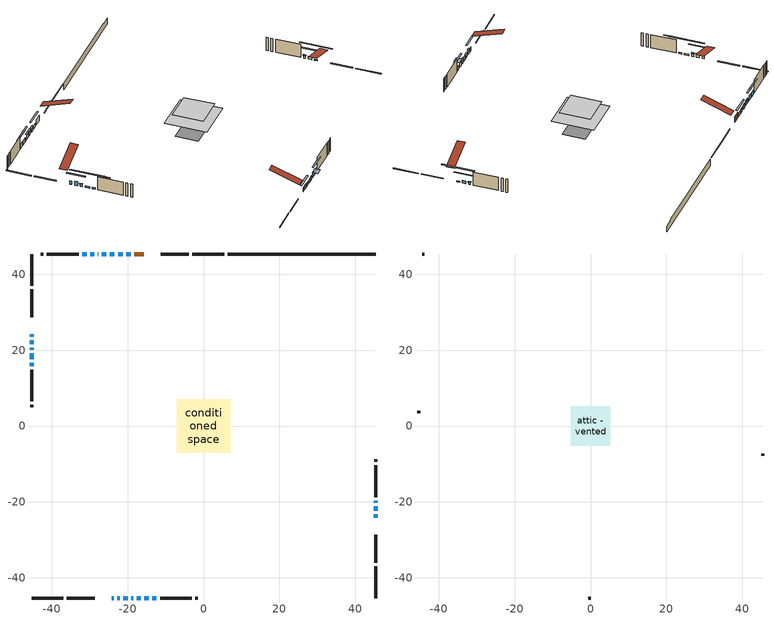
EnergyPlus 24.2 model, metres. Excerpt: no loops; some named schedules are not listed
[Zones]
conditioned space
 floor outside (Floor1 construction): -1.66,-1.66 -1.66,1.66 1.66,1.66 1.66,-1.66 z0.55
 floor adiabatic (AdiabaticFloorConstruction): -7.02,-7.02 -7.02,7.02 7.02,7.02 7.02,-7.02 z2.99
 floor foundation (Slab1 construction): -5.97,-3.78 -5.97,3.78 5.97,3.78 5.97,-3.78 z-1.81
 wall outside (RimJoist1 construction): 5.41,45.35 -3.01,45.35 / -45.35,-45.35 -36.93,-45.35 / -45.35,45.35 -45.35,36.93 / 45.35,-45.35 45.35,-36.93 z0.55:0.85
 wall outside (RimJoist2 construction): -3.94,45.35 -11.25,45.35 / -36.01,-45.35 -28.69,-45.35 / -45.35,36.01 -45.35,28.69 / 45.35,-36.01 45.35,-28.69 z0.55:0.85
 wall outside (AdiabaticWallConstruction 1): -15.75,45.35 -18.29,45.35 z0.55:2.58
 wall outside (AdiabaticWallConstruction): -45.35,24.19 -45.35,23.49 / -19.22,45.35 -20.42,45.35 / -21.34,45.35 -22.54,45.35 / -27.71,45.35 -27.85,45.35 z0.55:1.77; -24.19,-45.35 -23.63,-45.35 / -22.7,-45.35 -22.14,-45.35 / -45.35,22.56 -45.35,21.6 / -15.56,-45.35 -14.44,-45.35 / -13.51,-45.35 -12.39,-45.35 z0.55:2.02; -23.47,45.35 -24.69,45.35 z0.55:2; -25.62,45.35 -26.79,45.35 z0.55:2.2; -21.22,-45.35 -20,-45.35 z0.55:1.54; -19.07,-45.35 -18.48,-45.35 / -45.35,20.67 -45.35,20.08 z0.55:1.44; -17.55,-45.35 -16.49,-45.35 z0.55:1.69; 45.35,-24.19 45.35,-23.3 z0.55:0.98; -45.35,19.16 -45.35,17.63 / -45.35,16.71 -45.35,15.79 z0.55:1.06; 45.35,-22.37 45.35,-21.15 z0.55:1.57; 45.35,-20.22 45.35,-19.66 z0.55:1.41; -28.77,45.35 -29.89,45.35 / -30.82,45.35 -32.02,45.35 z0.55:2.25
 wall outside (Wall1 construction): -32.94,45.35 -41.27,45.35 / -11.47,-45.35 -3.14,-45.35 / -45.35,14.86 -45.35,6.53 / 45.35,-18.74 45.35,-10.41 z0.55:5.43
 wall outside (Wall2 construction): -42.2,45.35 -42.85,45.35 / -2.21,-45.35 -1.56,-45.35 / -45.35,5.6 -45.35,4.95 / 45.35,-9.48 45.35,-8.83 z0.55:5.43
 wall foundation (FoundationWall1 construction): 6.34,45.35,-1.81 6.34,45.35,0.55 41.45,45.35,0.55 41.45,45.35,0.13 45.35,45.35,0.13 45.35,45.35,-1.81
 window (WindowConstruction 17): -45.35,24.19 -45.35,23.49 z0.55:1.77
 window (WindowConstruction 6): -24.19,-45.35 -23.63,-45.35 z0.55:2.02
 window (WindowConstruction 7): -22.7,-45.35 -22.15,-45.35 z0.55:2.02
 window (WindowConstruction 8): -45.35,22.56 -45.35,21.6 z0.55:2.02
 window (WindowConstruction 9): -19.22,45.35 -20.42,45.35 z0.55:1.77
 window (WindowConstruction 10): -21.35,45.35 -22.54,45.35 z0.55:1.77
 window (WindowConstruction 11): -23.47,45.35 -24.69,45.35 z0.55:2
 window (WindowConstruction 12): -25.62,45.35 -26.79,45.35 z0.55:2.2
 window (WindowConstruction 18): -27.71,45.35 -27.85,45.35 z0.55:1.77
 window (WindowConstruction 13): -21.22,-45.35 -20,-45.35 z0.55:1.54
 window (WindowConstruction 14): -19.07,-45.35 -18.48,-45.35 z0.55:1.44
 window (WindowConstruction 15): -17.55,-45.35 -16.49,-45.35 z0.55:1.69
 window (WindowConstruction 16): -45.35,20.67 -45.35,20.09 z0.55:1.44
 window (WindowConstruction 19): 45.35,-24.19 45.35,-23.3 z0.55:0.98
 window (WindowConstruction 20): -45.35,19.16 -45.35,17.63 z0.55:1.06
 window (WindowConstruction 21): -45.35,16.7 -45.35,15.79 z0.55:1.06
 window (WindowConstruction): 45.35,-22.37 45.35,-21.15 z0.55:1.56
 window (WindowConstruction 1): 45.35,-20.22 45.35,-19.66 z0.55:1.41
 window (WindowConstruction 2): -28.78,45.35 -29.89,45.35 z0.55:2.25
 window (WindowConstruction 3): -30.82,45.35 -32.01,45.35 z0.55:2.25
 window (WindowConstruction 4): -15.56,-45.35 -14.44,-45.35 z0.55:2.02
 window (WindowConstruction 5): -13.51,-45.35 -12.39,-45.35 z0.55:2.02
 door (Door): -15.75,45.35 -18.29,45.35 z0.55:2.58
 ceiling adiabatic (AdiabaticFloorConstruction): 7.02,-7.02 7.02,7.02 -7.02,7.02 -7.02,-7.02 z2.99
attic - vented
 floor to conditioned space (Floor2 construction Reversed): -5.15,-5.15 -5.15,5.15 5.15,5.15 5.15,-5.15 z5.43
 wall outside (Wall4 construction): -43.78,45.35 -44.42,45.35 / -0.63,-45.35 0.01,-45.35 / -45.35,4.03 -45.35,3.38 / 45.35,-7.9 45.35,-7.26 z0.55:5.43
 roof outside (Roof1 construction): -14.82,45.35,5.43 -14.82,35.32,8.77 -12.18,35.32,8.77 -12.18,45.35,5.43; -25.12,-45.35,5.43 -25.12,-35.32,8.77 -27.76,-35.32,8.77 -27.76,-45.35,5.43; -45.35,25.12,5.43 -35.32,25.12,8.77 -35.32,27.76,8.77 -45.35,27.76,5.43; 45.35,-25.12,5.43 35.32,-25.12,8.77 35.32,-27.76,8.77 45.35,-27.76,5.43
shading: -20.99,-45.35 -26.83,-45.35 -26.83,-45.76 -20.99,-45.76 z4.66; -21.94,-45.35 -22.9,-45.35 -22.9,-45.76 -21.94,-45.76 z2.22; -45.35,18.96 -45.35,25.2 -45.76,25.2 -45.76,18.96 z4.66; -23.06,45.35 -16.58,45.35 -16.58,45.76 -23.06,45.76 z4.41; -22.74,45.35 -21.14,45.35 -21.14,45.76 -22.74,45.76 z1.97; -24.89,45.35 -23.27,45.35 -23.27,45.76 -24.89,45.76 z2.2; -26.99,45.35 -25.42,45.35 -25.42,45.76 -26.99,45.76 z2.4; -19.8,-45.35 -21.42,-45.35 -21.42,-45.76 -19.8,-45.76 z1.74; -18.28,-45.35 -19.27,-45.35 -19.27,-45.76 -18.28,-45.76 z1.64; -16.29,-45.35 -17.75,-45.35 -17.75,-45.76 -16.29,-45.76 z1.89; -45.35,19.89 -45.35,20.87 -45.76,20.87 -45.76,19.89 z1.64; 45.35,-18.22 45.35,-29.27 45.76,-29.27 45.76,-18.22 z6.06; -45.35,12.55 -45.35,24.24 -45.76,24.24 -45.76,12.55 z6.14; -45.35,10.71 -45.35,21.79 -45.76,21.79 -45.76,10.71 z6.14; 45.35,-18.51 45.35,-25.01 45.76,-25.01 45.76,-18.51 z4.2; 45.35,-19.46 45.35,-20.42 45.76,-20.42 45.76,-19.46 z1.61; -32.53,45.35 -26.14,45.35 -26.14,45.76 -32.53,45.76 z4.89; -34.65,45.35 -28.18,45.35 -28.18,45.76 -34.65,45.76 z4.89; -13.83,-45.35 -16.17,-45.35 -16.17,-47.18 -13.83,-47.18 z2.63; -9.75,-45.35 -16.15,-45.35 -16.15,-45.76 -9.75,-45.76 z4.66
[Building]
Building 1: Terrain=Suburbs
[Site:Location]
Edmonton Intl AP_AB: Latitude {deg}=53.31; Longitude {deg}=-113.58; Time Zone {hr}=-7; Elevation {m}=723; Keep Site Location Information=Yes
[Site:GroundTemperature:Shallow]
-1.56185, -3.61833, -3.78302, -2.80711, 1.11059, 5.01004, 8.39065, 10.5322, 10.7141, 8.97234, 5.67794, 1.89811
[Site:WaterMainsTemperature]
Calculation Method=Schedule; Temperature Schedule=mains temperature schedule
[Material] Roughness=Rough; Thermal Absorptance=0.9
Name | Thickness {m} | Conductivity {W/m-K} | Density {kg/m3} | Specific Heat {J/kg-K} | Solar Absorptance | Visible Absorptance
asphalt or fiberglass shingles | 0.00635 | 0.162714 | 1121.4 | 1465.45 | 0.4 | 0.4
ceiling loosefill ins | 0.338667 | 0.0480833 | 16.02 | 1046.75 | 0.7 | 0.7
ceiling stud and cavity | 0.1397 | 0.178687 | 65.682 | 1177.47 | 0.7 | 0.7
concrete 4.0 in. | 0.1016 | 1.803125 | 2242.8 | 837.4 | 0.7 | 0.7
concrete 8.0 in. | 0.2032 | 1.803125 | 2242.8 | 837.4 | 0.7 | 0.7
door material | 0.04445 | 0.053851 | 512.64 | 1214.23 | 0.7 | 0.7
exterior vertical ins | 0.0301356 | 0.029427 | 32.04 | 1214.23 | 0.7 | 0.7
floor covering | 0.0127 | 0.0433444 | 54.468 | 1339.84 | 0.6 | 0.6
floor rigid ins; rim joist rigid ins; wall rigid ins | 0.051816 | 0.029427 | 32.04 | 1214.23 | 0.7 | 0.7
floor rigid ins 1; wall rigid ins 1 | 0.512978 | 0.029427 | 32.04 | 1214.23 | 0.7 | 0.7
floor stud and cavity | 0.1397 | 0.102477 | 92.3553 | 1139.71 | 0.7 | 0.7
floor stud and cavity 1 | 0.1397 | 1.75129 | 37.0049 | 1207.88 | 0.7 | 0.7
furniture material conditioned space 1 | 0.1524 | 0.115458 | 640.8 | 1214.23 | 0.6 | 0.6
gypsum board | 0.0127 | 0.160291 | 801 | 837.4 | 0.6 | 0.6
gypsum board 1 | 0.0127 | 0.160291 | 801 | 837.4 | 0.7 | 0.7
osb sheathing 0.5 in. | 0.0127 | 0.115458 | 512.64 | 1214.23 | 0.7 | 0.7
osb sheathing 0.75 in. | 0.01905 | 0.115458 | 512.64 | 1214.23 | 0.7 | 0.7
osb sheathing 2.0 in. | 0.0508 | 0.115458 | 512.64 | 1214.23 | 0.7 | 0.7
rim joist stud and cavity | 0.0508 | 0.0413573 | 125.044 | 1163.47 | 0.6 | 0.6
rim joist stud and cavity 1 | 0.0508 | 0.0296634 | 125.044 | 1163.47 | 0.6 | 0.6
wall stud and cavity | 0.1397 | 0.217369 | 139.0536 | 1170.24 | 0.7 | 0.7
wall stud and cavity 1 | 0.1397 | 0.521992 | 139.0536 | 1170.24 | 0.7 | 0.7
wall stud and cavity 2 | 0.0889 | 6.1454 | 50.32683 | 1063.81 | 0.6 | 0.6
wall stud and cavity 3 | 0.0889 | 0.380278 | 52.3479 | 1209.89 | 0.7 | 0.7
wall stud and cavity 4 | 0.0889 | 0.391764 | 83.0341 | 1211.67 | 0.7 | 0.7
wood siding | 0.0254 | 0.102417 | 544.68 | 1172.36 | 0.4 | 0.4
wood siding 1 | 0.00254 | 0.102417 | 544.68 | 1172.36 | 0.4 | 0.4
wood siding 2; wood siding 3; wood siding 4 | 0.0254 | 0.102417 | 544.68 | 1172.36 | 0.7 | 0.7
[WindowMaterial:SimpleGlazingSystem]
Name | U-Factor {W/m2-K} | Solar Heat Gain Coefficient
WindowMaterial | 2.94518 | 0.59
WindowMaterial 1 | 3.00537 | 0.49
WindowMaterial 10 | 1.99809 | 0.45
WindowMaterial 11 | 2.946882 | 0.58
WindowMaterial 12 | 3.000823 | 0.5
WindowMaterial 13 | 2.05714 | 0.43
WindowMaterial 14 | 3.2711 | 0.53
WindowMaterial 15 | 3.259172 | 0.39
WindowMaterial 16 | 3.0559 | 0.41
WindowMaterial 17 | 3.02297 | 0.49
WindowMaterial 18 | 3.04681 | 0.44
WindowMaterial 2 | 2.163318 | 0.41
WindowMaterial 3 | 1.99127 | 0.45
WindowMaterial 4 | 2.01739 | 0.44
WindowMaterial 5 | 2.99117 | 0.53
WindowMaterial 6 | 2.17524 | 0.41
WindowMaterial 7 | 3.00991 | 0.5
WindowMaterial 8 | 2.93609 | 0.6
WindowMaterial 9 | 2.15026 | 0.42
[Construction]
AdiabaticFloorConstruction: floor stud and cavity 1, floor rigid ins 1, osb sheathing 0.75 in., floor covering
AdiabaticWallConstruction: wood siding 3, wall rigid ins 1, wall stud and cavity 3, gypsum board
AdiabaticWallConstruction 1: wood siding 4, wall rigid ins 1, wall stud and cavity 3, gypsum board
Door: door material
Floor1 construction: floor stud and cavity, floor rigid ins, osb sheathing 0.75 in., floor covering
Floor2 construction Reversed: gypsum board, ceiling stud and cavity, ceiling loosefill ins
FoundationWall1 construction: concrete 8.0 in., gypsum board 1
furniture construction conditioned space 1: furniture material conditioned space 1
PartitionWallConstruction: gypsum board, wall stud and cavity 4, gypsum board
RimJoist1 construction: wood siding 2, rim joist rigid ins, osb sheathing 2.0 in., rim joist stud and cavity
RimJoist2 construction: wood siding 2, osb sheathing 2.0 in., rim joist stud and cavity 1
Roof1 construction: asphalt or fiberglass shingles
Slab1 construction: concrete 4.0 in.
Wall1 construction: wood siding, wall rigid ins, osb sheathing 0.5 in., wall stud and cavity, gypsum board
Wall2 construction: wood siding, wall rigid ins, osb sheathing 0.5 in., wall stud and cavity 1, gypsum board
Wall4 construction: wood siding 1, wall stud and cavity 2
WindowConstruction: WindowMaterial
WindowConstruction 1: WindowMaterial 1
WindowConstruction 10; WindowConstruction 9: WindowMaterial 8
WindowConstruction 11: WindowMaterial 9
WindowConstruction 12: WindowMaterial 10
WindowConstruction 13: WindowMaterial 11
WindowConstruction 14; WindowConstruction 16: WindowMaterial 12
WindowConstruction 15: WindowMaterial 13
WindowConstruction 17: WindowMaterial 14
WindowConstruction 18: WindowMaterial 15
WindowConstruction 19: WindowMaterial 16
WindowConstruction 2: WindowMaterial 2
WindowConstruction 20: WindowMaterial 17
WindowConstruction 21: WindowMaterial 18
WindowConstruction 3: WindowMaterial 3
WindowConstruction 4: WindowMaterial 4
WindowConstruction 5: WindowMaterial 5
WindowConstruction 6; WindowConstruction 7: WindowMaterial 6
WindowConstruction 8: WindowMaterial 7
[Zone] Multiplier=1; Part of Total Floor Area=Yes
Name | Volume {m3}
attic - vented | 57.5266
conditioned space | 739.5
[Space]
Name | Zone | Volume {m3}
attic - vented 1 | attic - vented | 57.5266
conditioned space 1 | conditioned space | 739.5
[ZoneInfiltration:EffectiveLeakageArea]
infil attic - vented 1: Zone or Space=attic - vented 1; Schedule=Always On Discrete; Effective Air Leakage Area {cm2}=3687.3; Stack Coefficient=0.000571578; Wind Coefficient=1.61532e-05
[ZoneMixing]
whole house fan mix: Zone or Space=attic - vented; Schedule=Always On Continuous; Design Flow Rate Calculation Method=Flow/Zone; Design Flow Rate {m3/s}=0; Source Zone or Space=conditioned space
[SurfaceProperty:ExposedFoundationPerimeter]
Slab1: Exposed Perimeter Calculation Method=TotalExposedPerimeter; Total Exposed Perimeter {m}=39.014
[InternalMass] Zone or ZoneList=conditioned space; Space or SpaceList=conditioned space 1
Name | Construction | Surface Area {m2}
furniture mass conditioned space 1 | furniture construction conditioned space 1 | 119.428
partition wall mass | PartitionWallConstruction | 298.57
[Lights]
interior lighting: Zone or ZoneList or Space or SpaceList=conditioned space 1; Schedule=interior lighting schedule; Design Level Calculation Method=LightingLevel; Lighting Level {W}=343.2; Return Air Fraction=0; Fraction Radiant=0.6; Fraction Visible=0.2; Fraction Replaceable=1
[People]
occupants: Zone or ZoneList or Space or SpaceList=conditioned space 1; Number of People Schedule=occupants schedule; Number of People Calculation Method=People; Number of People=3; Fraction Radiant=0.314171; Sensible Heat Fraction=0.56303; Activity Level Schedule=occupants activity schedule; Carbon Dioxide Generation Rate {m3/s-W}=0; Enable ASHRAE 55 Comfort Warnings=No; Mean Radiant Temperature Calculation Type=EnclosureAveraged
[ElectricEquipment] Zone or ZoneList or Space or SpaceList=conditioned space 1; Design Level Calculation Method=EquipmentLevel
Name | Schedule | Design Level {W} | Fraction Latent | Fraction Radiant | Fraction Lost
clothes dryer | clothes dryer schedule | 140.772 | 0.015 | 0.081 | 0.85
clothes washer | clothes washer schedule | 32.1985 | 0.03 | 0.162 | 0.7
cooking range | cooking range schedule | 215.147 | 0.08 | 0.432 | 0.2
dishwasher | dishwasher schedule | 66.8632 | 0.3 | 0.18 | 0.4
fridge | fridge schedule | 72.9452 | 0 | 0.6 | 0
mech vent bath fan 0 | mech vent bath fan 0 schedule | 50.2 | 0 | 0 | 1
mech vent bath fan 1 | mech vent bath fan 1 schedule | 50.2 | 0 | 0 | 1
mech vent house fan | mech vent house fan schedule | 0 | 0 | 0 | 1
mech vent house fan cfis | mech vent house fan cfis schedule | 0 | 0 | 0 | 0
mech vent range fan 0 | mech vent range fan 0 schedule | 57 | 0 | 0 | 1
misc plug loads | misc plug loads schedule | 494.7 | 0.045 | 0.513 | 0.1
whole house fan | Always On Discrete | 0 | 0 | 0 | 1
[OtherEquipment] Zone or ZoneList or Space or SpaceList=conditioned space 1; Design Level Calculation Method=EquipmentLevel
Name | Fuel Type | Schedule | Design Level {W} | Fraction Latent | Fraction Radiant | Fraction Lost
clothes dryer 1 | Electricity | clothes dryer schedule | 0 | 0.015 | 0.081 | 0.85
cooking range 1 | Electricity | cooking range schedule | 0 | 0.08 | 0.432 | 0.2
general water use latent | None | general water use schedule | 62.594 | 1 | 0 | 0
general water use sensible | None | general water use schedule | -61.6891 | 0 | 0.6 | 0
mech vent house fan latent load | None | Always On Discrete | 0 | 1 | 0 | 0
mech vent house fan sensible load | None | Always On Discrete | 0 | 0 | 0 | 0
water heater energy adjustment1 | NaturalGas | Always On Discrete | 0.01 | 0 | 0 | 1
[ZoneInfiltration:DesignFlowRate] Zone or ZoneList or Space or SpaceList=conditioned space 1; Schedule=Always On Discrete; Design Flow Rate Calculation Method=Flow/Zone; Design Flow Rate {m3/s}=0
infil flow; natural vent flow; whole house fan flow
[Foundation:Kiva]
Foundation Kiva 1: Initial Indoor Air Temperature {C}=18; Wall Height Above Grade {m}=0.550012; Wall Depth Below Slab {m}=0.2032; Custom Block Material Name 1=exterior vertical ins; Custom Block Depth 1 {m}=2.36001; Custom Block X Position 1 {m}=0.2159; Custom Block Z Position 1 {m}=0
[Foundation:Kiva:Settings]
Soil Conductivity {W/m-K}=0.849921; Soil Density {kg/m3}=1842.3; Soil Specific Heat {J/kg-K}=418.7; Ground Solar Absorptivity=0.9; Ground Thermal Absorptivity=0.9; Ground Surface Roughness {m}=0.03; Far-Field Width {m}=40; Deep-Ground Boundary Condition=ZeroFlux; Deep-Ground Depth {m}=40; Minimum Cell Dimension {m}=0.2; Maximum Cell Growth Coefficient=3; Simulation Timestep=Timestep
[Exterior:Lights]
exterior lighting: Schedule=exterior lighting schedule; Design Level {W}=75.6
[Schedule:Constant]
Name | Hourly Value
Always On Continuous; mech vent house fan schedule; mech vent house fan cfis schedule; Always On Discrete | 1
occupants activity schedule | 117.228
fridge schedule | 0
[Schedule:Week:Daily]
interior lighting schedule Week Rule - Jan1-Jan27: interior lighting schedule day, interior lighting schedule day, interior lighting schedule day, interior lighting schedule day, interior lighting schedule day, interior lighting schedule day, interior lighting schedule day, interior lighting schedule default day, interior lighting schedule default day, interior lighting schedule default day, interior lighting schedule default day, interior lighting schedule default day
interior lighting schedule Week Rule - Jan28-Feb3: interior lighting schedule day, interior lighting schedule day, interior lighting schedule day, interior lighting schedule day, interior lighting schedule day 1, interior lighting schedule day 1, interior lighting schedule day 1, interior lighting schedule default day, interior lighting schedule default day, interior lighting schedule default day, interior lighting schedule default day, interior lighting schedule default day
interior lighting schedule Week Rule - Feb4-Feb24: interior lighting schedule day 1, interior lighting schedule day 1, interior lighting schedule day 1, interior lighting schedule day 1, interior lighting schedule day 1, interior lighting schedule day 1, interior lighting schedule day 1, interior lighting schedule default day, interior lighting schedule default day, interior lighting schedule default day, interior lighting schedule default day, interior lighting schedule default day
interior lighting schedule Week Rule - Feb25-Mar3: interior lighting schedule day 1, interior lighting schedule day 1, interior lighting schedule day 1, interior lighting schedule day 1, interior lighting schedule day 2, interior lighting schedule day 2, interior lighting schedule day 2, interior lighting schedule default day, interior lighting schedule default day, interior lighting schedule default day, interior lighting schedule default day, interior lighting schedule default day
interior lighting schedule Week Rule - Mar4-Mar31: interior lighting schedule day 2, interior lighting schedule day 2, interior lighting schedule day 2, interior lighting schedule day 2, interior lighting schedule day 2, interior lighting schedule day 2, interior lighting schedule day 2, interior lighting schedule default day, interior lighting schedule default day, interior lighting schedule default day, interior lighting schedule default day, interior lighting schedule default day
interior lighting schedule Week Rule - Apr1-Apr28: interior lighting schedule day 3, interior lighting schedule day 3, interior lighting schedule day 3, interior lighting schedule day 3, interior lighting schedule day 3, interior lighting schedule day 3, interior lighting schedule day 3, interior lighting schedule default day, interior lighting schedule default day, interior lighting schedule default day, interior lighting schedule default day, interior lighting schedule default day
interior lighting schedule Week Rule - Apr29-May5: interior lighting schedule day 3, interior lighting schedule day 3, interior lighting schedule day 4, interior lighting schedule day 4, interior lighting schedule day 4, interior lighting schedule day 4, interior lighting schedule day 4, interior lighting schedule default day, interior lighting schedule default day, interior lighting schedule default day, interior lighting schedule default day, interior lighting schedule default day
interior lighting schedule Week Rule - May6-May26: interior lighting schedule day 4, interior lighting schedule day 4, interior lighting schedule day 4, interior lighting schedule day 4, interior lighting schedule day 4, interior lighting schedule day 4, interior lighting schedule day 4, interior lighting schedule default day, interior lighting schedule default day, interior lighting schedule default day, interior lighting schedule default day, interior lighting schedule default day
interior lighting schedule Week Rule - May27-Jun2: interior lighting schedule day 4, interior lighting schedule day 4, interior lighting schedule day 4, interior lighting schedule day 4, interior lighting schedule day 4, interior lighting schedule day 5, interior lighting schedule day 5, interior lighting schedule default day, interior lighting schedule default day, interior lighting schedule default day, interior lighting schedule default day, interior lighting schedule default day
interior lighting schedule Week Rule - Jun3-Jun30: interior lighting schedule day 5, interior lighting schedule day 5, interior lighting schedule day 5, interior lighting schedule day 5, interior lighting schedule day 5, interior lighting schedule day 5, interior lighting schedule day 5, interior lighting schedule default day, interior lighting schedule default day, interior lighting schedule default day, interior lighting schedule default day, interior lighting schedule default day
interior lighting schedule Week Rule - Jul1-Jul28: interior lighting schedule day 6, interior lighting schedule day 6, interior lighting schedule day 6, interior lighting schedule day 6, interior lighting schedule day 6, interior lighting schedule day 6, interior lighting schedule day 6, interior lighting schedule default day, interior lighting schedule default day, interior lighting schedule default day, interior lighting schedule default day, interior lighting schedule default day
interior lighting schedule Week Rule - Jul29-Aug4: interior lighting schedule day 6, interior lighting schedule day 6, interior lighting schedule day 6, interior lighting schedule day 7, interior lighting schedule day 7, interior lighting schedule day 7, interior lighting schedule day 7, interior lighting schedule default day, interior lighting schedule default day, interior lighting schedule default day, interior lighting schedule default day, interior lighting schedule default day
interior lighting schedule Week Rule - Aug5-Aug25: interior lighting schedule day 7, interior lighting schedule day 7, interior lighting schedule day 7, interior lighting schedule day 7, interior lighting schedule day 7, interior lighting schedule day 7, interior lighting schedule day 7, interior lighting schedule default day, interior lighting schedule default day, interior lighting schedule default day, interior lighting schedule default day, interior lighting schedule default day
interior lighting schedule Week Rule - Aug26-Sep1: interior lighting schedule day 7, interior lighting schedule day 7, interior lighting schedule day 7, interior lighting schedule day 7, interior lighting schedule day 7, interior lighting schedule day 7, interior lighting schedule day 8, interior lighting schedule default day, interior lighting schedule default day, interior lighting schedule default day, interior lighting schedule default day, interior lighting schedule default day
interior lighting schedule Week Rule - Sep2-Sep29: interior lighting schedule day 8, interior lighting schedule day 8, interior lighting schedule day 8, interior lighting schedule day 8, interior lighting schedule day 8, interior lighting schedule day 8, interior lighting schedule day 8, interior lighting schedule default day, interior lighting schedule default day, interior lighting schedule default day, interior lighting schedule default day, interior lighting schedule default day
interior lighting schedule Week Rule - Sep30-Oct6: interior lighting schedule day 8, interior lighting schedule day 9, interior lighting schedule day 9, interior lighting schedule day 9, interior lighting schedule day 9, interior lighting schedule day 9, interior lighting schedule day 9, interior lighting schedule default day, interior lighting schedule default day, interior lighting schedule default day, interior lighting schedule default day, interior lighting schedule default day
interior lighting schedule Week Rule - Oct7-Oct27: interior lighting schedule day 9, interior lighting schedule day 9, interior lighting schedule day 9, interior lighting schedule day 9, interior lighting schedule day 9, interior lighting schedule day 9, interior lighting schedule day 9, interior lighting schedule default day, interior lighting schedule default day, interior lighting schedule default day, interior lighting schedule default day, interior lighting schedule default day
interior lighting schedule Week Rule - Oct28-Nov3: interior lighting schedule day 9, interior lighting schedule day 9, interior lighting schedule day 9, interior lighting schedule day 9, interior lighting schedule day 10, interior lighting schedule day 10, interior lighting schedule day 10, interior lighting schedule default day, interior lighting schedule default day, interior lighting schedule default day, interior lighting schedule default day, interior lighting schedule default day
interior lighting schedule Week Rule - Nov4-Nov24: interior lighting schedule day 10, interior lighting schedule day 10, interior lighting schedule day 10, interior lighting schedule day 10, interior lighting schedule day 10, interior lighting schedule day 10, interior lighting schedule day 10, interior lighting schedule default day, interior lighting schedule default day, interior lighting schedule default day, interior lighting schedule default day, interior lighting schedule default day
interior lighting schedule Week Rule - Nov25-Dec1: interior lighting schedule day 10, interior lighting schedule day 10, interior lighting schedule day 10, interior lighting schedule day 10, interior lighting schedule day 10, interior lighting schedule day 10, interior lighting schedule day 11, interior lighting schedule default day, interior lighting schedule default day, interior lighting schedule default day, interior lighting schedule default day, interior lighting schedule default day
interior lighting schedule Week Rule - Dec2-Dec31: interior lighting schedule day 11, interior lighting schedule day 11, interior lighting schedule day 11, interior lighting schedule day 11, interior lighting schedule day 11, interior lighting schedule day 11, interior lighting schedule day 11, interior lighting schedule default day, interior lighting schedule default day, interior lighting schedule default day, interior lighting schedule default day, interior lighting schedule default day
occupants schedule Week Rule - Jan1-Dec31: occupants schedule day, occupants schedule day, occupants schedule day, occupants schedule day, occupants schedule day, occupants schedule day, occupants schedule day, occupants schedule default day, occupants schedule default day, occupants schedule default day, occupants schedule default day, occupants schedule default day
clothes dryer schedule Week Rule - Jan1-Dec31: clothes dryer schedule day, clothes dryer schedule day, clothes dryer schedule day, clothes dryer schedule day, clothes dryer schedule day, clothes dryer schedule day, clothes dryer schedule day, clothes dryer schedule default day, clothes dryer schedule default day, clothes dryer schedule default day, clothes dryer schedule default day, clothes dryer schedule default day
clothes washer schedule Week Rule - Jan1-Dec31: clothes washer schedule day, clothes washer schedule day, clothes washer schedule day, clothes washer schedule day, clothes washer schedule day, clothes washer schedule day, clothes washer schedule day, clothes washer schedule default day, clothes washer schedule default day, clothes washer schedule default day, clothes washer schedule default day, clothes washer schedule default day
cooking range schedule Week Rule - Jan1-Dec31: cooking range schedule day, cooking range schedule day, cooking range schedule day, cooking range schedule day, cooking range schedule day, cooking range schedule day, cooking range schedule day, cooking range schedule default day, cooking range schedule default day, cooking range schedule default day, cooking range schedule default day, cooking range schedule default day
dishwasher schedule Week Rule - Jan1-Dec31: dishwasher schedule day, dishwasher schedule day, dishwasher schedule day, dishwasher schedule day, dishwasher schedule day, dishwasher schedule day, dishwasher schedule day, dishwasher schedule default day, dishwasher schedule default day, dishwasher schedule default day, dishwasher schedule default day, dishwasher schedule default day
mech vent bath fan 0 schedule Week Rule - Jan1-Dec31: mech vent bath fan 0 schedule day, mech vent bath fan 0 schedule day, mech vent bath fan 0 schedule day, mech vent bath fan 0 schedule day, mech vent bath fan 0 schedule day, mech vent bath fan 0 schedule day, mech vent bath fan 0 schedule day, mech vent bath fan 0 schedule default day, mech vent bath fan 0 schedule default day, mech vent bath fan 0 schedule default day, mech vent bath fan 0 schedule default day, mech vent bath fan 0 schedule default day
mech vent bath fan 1 schedule Week Rule - Jan1-Dec31: mech vent bath fan 1 schedule day, mech vent bath fan 1 schedule day, mech vent bath fan 1 schedule day, mech vent bath fan 1 schedule day, mech vent bath fan 1 schedule day, mech vent bath fan 1 schedule day, mech vent bath fan 1 schedule day, mech vent bath fan 1 schedule default day, mech vent bath fan 1 schedule default day, mech vent bath fan 1 schedule default day, mech vent bath fan 1 schedule default day, mech vent bath fan 1 schedule default day
mech vent range fan 0 schedule Week Rule - Jan1-Dec31: mech vent range fan 0 schedule day, mech vent range fan 0 schedule day, mech vent range fan 0 schedule day, mech vent range fan 0 schedule day, mech vent range fan 0 schedule day, mech vent range fan 0 schedule day, mech vent range fan 0 schedule day, mech vent range fan 0 schedule default day, mech vent range fan 0 schedule default day, mech vent range fan 0 schedule default day, mech vent range fan 0 schedule default day, mech vent range fan 0 schedule default day
misc plug loads schedule Week Rule - Jan1-Dec31: misc plug loads schedule day, misc plug loads schedule day, misc plug loads schedule day, misc plug loads schedule day, misc plug loads schedule day, misc plug loads schedule day, misc plug loads schedule day, misc plug loads schedule default day, misc plug loads schedule default day, misc plug loads schedule default day, misc plug loads schedule default day, misc plug loads schedule default day
general water use schedule Week Rule - Jan1-Dec31: general water use schedule day, general water use schedule day, general water use schedule day, general water use schedule day, general water use schedule day, general water use schedule day, general water use schedule day, general water use schedule default day, general water use schedule default day, general water use schedule default day, general water use schedule default day, general water use schedule default day
exterior lighting schedule Week Rule - Jan1-Jan27: exterior lighting schedule day, exterior lighting schedule day, exterior lighting schedule day, exterior lighting schedule day, exterior lighting schedule day, exterior lighting schedule day, exterior lighting schedule day, exterior lighting schedule default day, exterior lighting schedule default day, exterior lighting schedule default day, exterior lighting schedule default day, exterior lighting schedule default day
exterior lighting schedule Week Rule - Jan28-Feb3: exterior lighting schedule day, exterior lighting schedule day, exterior lighting schedule day, exterior lighting schedule day, exterior lighting schedule day 1, exterior lighting schedule day 1, exterior lighting schedule day 1, exterior lighting schedule default day, exterior lighting schedule default day, exterior lighting schedule default day, exterior lighting schedule default day, exterior lighting schedule default day
exterior lighting schedule Week Rule - Feb4-Feb24: exterior lighting schedule day 1, exterior lighting schedule day 1, exterior lighting schedule day 1, exterior lighting schedule day 1, exterior lighting schedule day 1, exterior lighting schedule day 1, exterior lighting schedule day 1, exterior lighting schedule default day, exterior lighting schedule default day, exterior lighting schedule default day, exterior lighting schedule default day, exterior lighting schedule default day
exterior lighting schedule Week Rule - Feb25-Mar3: exterior lighting schedule day 1, exterior lighting schedule day 1, exterior lighting schedule day 1, exterior lighting schedule day 1, exterior lighting schedule day 2, exterior lighting schedule day 2, exterior lighting schedule day 2, exterior lighting schedule default day, exterior lighting schedule default day, exterior lighting schedule default day, exterior lighting schedule default day, exterior lighting schedule default day
exterior lighting schedule Week Rule - Mar4-Mar31: exterior lighting schedule day 2, exterior lighting schedule day 2, exterior lighting schedule day 2, exterior lighting schedule day 2, exterior lighting schedule day 2, exterior lighting schedule day 2, exterior lighting schedule day 2, exterior lighting schedule default day, exterior lighting schedule default day, exterior lighting schedule default day, exterior lighting schedule default day, exterior lighting schedule default day
exterior lighting schedule Week Rule - Apr1-Apr28: exterior lighting schedule day 3, exterior lighting schedule day 3, exterior lighting schedule day 3, exterior lighting schedule day 3, exterior lighting schedule day 3, exterior lighting schedule day 3, exterior lighting schedule day 3, exterior lighting schedule default day, exterior lighting schedule default day, exterior lighting schedule default day, exterior lighting schedule default day, exterior lighting schedule default day
[Schedule:Year]
interior lighting schedule: interior lighting schedule Week Rule - Jan1-Jan27, 1, 1, 1, 27, interior lighting schedule Week Rule - Jan28-Feb3, 1, 28, 2, 3, interior lighting schedule Week Rule - Feb4-Feb24, 2, 4, 2, 24, interior lighting schedule Week Rule - Feb25-Mar3, 2, 25, 3, 3, interior lighting schedule Week Rule - Mar4-Mar31, 3, 4, 3, 31, interior lighting schedule Week Rule - Apr1-Apr28, 4, 1, 4, 28, interior lighting schedule Week Rule - Apr29-May5, 4, 29, 5, 5, interior lighting schedule Week Rule - May6-May26, 5, 6, 5, 26, interior lighting schedule Week Rule - May27-Jun2, 5, 27, 6, 2, interior lighting schedule Week Rule - Jun3-Jun30, 6, 3, 6, 30, interior lighting schedule Week Rule - Jul1-Jul28, 7, 1, 7, 28, interior lighting schedule Week Rule - Jul29-Aug4, 7, 29, 8, 4, interior lighting schedule Week Rule - Aug5-Aug25, 8, 5, 8, 25, interior lighting schedule Week Rule - Aug26-Sep1, 8, 26, 9, 1, interior lighting schedule Week Rule - Sep2-Sep29, 9, 2, 9, 29, interior lighting schedule Week Rule - Sep30-Oct6, 9, 30, 10, 6, interior lighting schedule Week Rule - Oct7-Oct27, 10, 7, 10, 27, interior lighting schedule Week Rule - Oct28-Nov3, 10, 28, 11, 3, interior lighting schedule Week Rule - Nov4-Nov24, 11, 4, 11, 24, interior lighting schedule Week Rule - Nov25-Dec1, 11, 25, 12, 1, interior lighting schedule Week Rule - Dec2-Dec31, 12, 2, 12, 31
occupants schedule: occupants schedule Week Rule - Jan1-Dec31, 1, 1, 12, 31
clothes dryer schedule: clothes dryer schedule Week Rule - Jan1-Dec31, 1, 1, 12, 31
clothes washer schedule: clothes washer schedule Week Rule - Jan1-Dec31, 1, 1, 12, 31
cooking range schedule: cooking range schedule Week Rule - Jan1-Dec31, 1, 1, 12, 31
dishwasher schedule: dishwasher schedule Week Rule - Jan1-Dec31, 1, 1, 12, 31
mech vent bath fan 0 schedule: mech vent bath fan 0 schedule Week Rule - Jan1-Dec31, 1, 1, 12, 31
mech vent bath fan 1 schedule: mech vent bath fan 1 schedule Week Rule - Jan1-Dec31, 1, 1, 12, 31
mech vent range fan 0 schedule: mech vent range fan 0 schedule Week Rule - Jan1-Dec31, 1, 1, 12, 31
misc plug loads schedule: misc plug loads schedule Week Rule - Jan1-Dec31, 1, 1, 12, 31
general water use schedule: general water use schedule Week Rule - Jan1-Dec31, 1, 1, 12, 31
exterior lighting schedule: exterior lighting schedule Week Rule - Jan1-Jan27, 1, 1, 1, 27, exterior lighting schedule Week Rule - Jan28-Feb3, 1, 28, 2, 3, exterior lighting schedule Week Rule - Feb4-Feb24, 2, 4, 2, 24, exterior lighting schedule Week Rule - Feb25-Mar3, 2, 25, 3, 3, exterior lighting schedule Week Rule - Mar4-Mar31, 3, 4, 3, 31, exterior lighting schedule Week Rule - Apr1-Apr28, 4, 1, 4, 28, exterior lighting schedule Week Rule - Apr29-May5, 4, 29, 5, 5, exterior lighting schedule Week Rule - May6-May26, 5, 6, 5, 26, exterior lighting schedule Week Rule - May27-Jun2, 5, 27, 6, 2, exterior lighting schedule Week Rule - Jun3-Jun30, 6, 3, 6, 30, exterior lighting schedule Week Rule - Jul1-Jul28, 7, 1, 7, 28, exterior lighting schedule Week Rule - Jul29-Aug4, 7, 29, 8, 4, exterior lighting schedule Week Rule - Aug5-Aug25, 8, 5, 8, 25, exterior lighting schedule Week Rule - Aug26-Sep1, 8, 26, 9, 1, exterior lighting schedule Week Rule - Sep2-Sep29, 9, 2, 9, 29, exterior lighting schedule Week Rule - Sep30-Oct6, 9, 30, 10, 6, exterior lighting schedule Week Rule - Oct7-Oct27, 10, 7, 10, 27, exterior lighting schedule Week Rule - Oct28-Nov3, 10, 28, 11, 3, exterior lighting schedule Week Rule - Nov4-Nov24, 11, 4, 11, 24, exterior lighting schedule Week Rule - Nov25-Dec1, 11, 25, 12, 1, exterior lighting schedule Week Rule - Dec2-Dec31, 12, 2, 12, 31
[Schedule:Compact]
mains temperature schedule: Through: 01/01, For: AllDays, Until: 24:00, 3.97167, Through: 01/02, For: AllDays, Until: 24:00, 3.90778, Through: 01/03, For: AllDays, Until: 24:00, 3.84556, Through: 01/04, For: AllDays, Until: 24:00, 3.78389, Through: 01/05, For: AllDays, Until: 24:00, 3.72278, Through: 01/06, For: AllDays, Until: 24:00, 3.66278, Through: 01/07, For: AllDays, Until: 24:00, 3.60389, Through: 01/08, For: AllDays, Until: 24:00, 3.54556, Through: 01/09, For: AllDays, Until: 24:00, 3.48833, Through: 01/10, For: AllDays, Until: 24:00, 3.43167, Through: 01/11, For: AllDays, Until: 24:00, 3.37611, Through: 01/12, For: AllDays, Until: 24:00, 3.32167, Through: 01/13, For: AllDays, Until: 24:00, 3.26833, Through: 01/14, For: AllDays, Until: 24:00, 3.21556, Through: 01/15, For: AllDays, Until: 24:00, 3.16444, Through: 01/16, For: AllDays, Until: 24:00, 3.11389, Through: 01/17, For: AllDays, Until: 24:00, 3.06444, Through: 01/18, For: AllDays, Until: 24:00, 3.01611, Through: 01/19, For: AllDays, Until: 24:00, 2.96889, Through: 01/20, For: AllDays, Until: 24:00, 2.92278, Through: 01/21, For: AllDays, Until: 24:00, 2.87722, Through: 01/22, For: AllDays, Until: 24:00, 2.83333, Through: 01/23, For: AllDays, Until: 24:00, 2.79056, Through: 01/24, For: AllDays, Until: 24:00, 2.74889, Through: 01/25, For: AllDays, Until: 24:00, 2.70833, Through: 01/26, For: AllDays, Until: 24:00, 2.66889, Through: 01/27, For: AllDays, Until: 24:00, 2.63056, Through: 01/28, For: AllDays, Until: 24:00, 2.59333, Through: 01/29, For: AllDays, Until: 24:00, 2.55778, Through: 01/30, For: AllDays, Until: 24:00, 2.52278, Through: 01/31, For: AllDays, Until: 24:00, 2.48944, Through: 02/01, For: AllDays, Until: 24:00, 2.45722, Through: 02/02, For: AllDays, Until: 24:00, 2.42611, Through: 02/03, For: AllDays, Until: 24:00, 2.39667, Through: 02/04, For: AllDays, Until: 24:00, 2.36833, Through: 02/05, For: AllDays, Until: 24:00, 2.34111, Through: 02/06, For: AllDays, Until: 24:00, 2.315, Through: 02/07, For: AllDays, Until: 24:00, 2.29056, Through: 02/08, For: AllDays, Until: 24:00, 2.26722, Through: 02/09, For: AllDays, Until: 24:00, 2.245, Through: 02/10, For: AllDays, Until: 24:00, 2.22444, Through: 02/11, For: AllDays, Until: 24:00, 2.20444, Through: 02/12, For: AllDays, Until: 24:00, 2.18667, Through: 02/13, For: AllDays, Until: 24:00, 2.17, Through: 02/14, For: AllDays, Until: 24:00, 2.15444, Through: 02/15, For: AllDays, Until: 24:00, 2.14, Through: 02/16, For: AllDays, Until: 24:00, 2.12722, Through: 02/17, For: AllDays, Until: 24:00, 2.11556, Through: 02/18, For: AllDays, Until: 24:00, 2.10556, Through: 02/19, For: AllDays, Until: 24:00, 2.09667, Through: 02/20, For: AllDays, Until: 24:00, 2.08889, Through: 02/21, For: AllDays, Until: 24:00, 2.08278, Through: 02/22, For: AllDays, Until: 24:00, 2.07833, Through: 02/23, For: AllDays, Until: 24:00, 2.07444, Through: 02/24, For: AllDays, Until: 24:00, 2.07278, Through: 02/25, For: AllDays, Until: 24:00, 2.07167, Through: 02/26, For: AllDays, Until: 24:00, 2.07222, Through: 02/27, For: AllDays, Until: 24:00, 2.07444, Through: 02/28, For: AllDays, Until: 24:00, 2.07778, Through: 03/01, For: AllDays, Until: 24:00, 2.08222, Through: 03/02, For: AllDays, Until: 24:00, 2.08833, Through: 03/03, For: AllDays, Until: 24:00, 2.09556, Through: 03/04, For: AllDays, Until: 24:00, 2.10444, Through: 03/05, For: AllDays, Until: 24:00, 2.11444, Through: 03/06, For: AllDays, Until: 24:00, 2.12556, Through: 03/07, For: AllDays, Until: 24:00, 2.13833, Through: 03/08, For: AllDays, Until: 24:00, 2.15278, Through: 03/09, For: AllDays, Until: 24:00, 2.16778, Through: 03/10, For: AllDays, Until: 24:00, 2.18444, Through: 03/11, For: AllDays, Until: 24:00, 2.20278, Through: 03/12, For: AllDays, Until: 24:00, 2.22167, Through: 03/13, For: AllDays, Until: 24:00, 2.24278, Through: 03/14, For: AllDays, Until: 24:00, 2.26444, Through: 03/15, For: AllDays, Until: 24:00, 2.28778, Through: 03/16, For: AllDays, Until: 24:00, 2.31222, Through: 03/17, For: AllDays, Until: 24:00, 2.33778, Through: 03/18, For: AllDays, Until: 24:00, 2.365, Through: 03/19, For: AllDays, Until: 24:00, 2.39333, Through: 03/20, For: AllDays, Until: 24:00, 2.42278, Through: 03/21, For: AllDays, Until: 24:00, 2.45389, Through: 03/22, For: AllDays, Until: 24:00, 2.48611, Through: 03/23, For: AllDays, Until: 24:00, 2.51889, Through: 03/24, For: AllDays, Until: 24:00, 2.55389, Through: 03/25, For: AllDays, Until: 24:00, 2.58944, Through: 03/26, For: AllDays, Until: 24:00, 2.62611, Through: 03/27, For: AllDays, Until: 24:00, 2.66444, Through: 03/28, For: AllDays, Until: 24:00, 2.70389, Through: 03/29, For: AllDays, Until: 24:00, 2.74389, Through: 03/30, For: AllDays, Until: 24:00, 2.78556, Through: 03/31, For: AllDays, Until: 24:00, 2.82833, Through: 04/01, For: AllDays, Until: 24:00, 2.87222, Through: 04/02, For: AllDays, Until: 24:00, 2.91722, Through: 04/03, For: AllDays, Until: 24:00, 2.96333, Through: 04/04, For: AllDays, Until: 24:00, 3.01056, Through: 04/05, For: AllDays, Until: 24:00, 3.05889, Through: 04/06, For: AllDays, Until: 24:00, 3.10833, Through: 04/07, For: AllDays, Until: 24:00, 3.15833, Through: 04/08, For: AllDays, Until: 24:00, 3.21, Through: 04/09, For: AllDays, Until: 24:00, 3.26222, Through: 04/10, For: AllDays, Until: 24:00, 3.31556, Through: 04/11, For: AllDays, Until: 24:00, 3.37, Through: 04/12, For: AllDays, Until: 24:00, 3.42556, Through: 04/13, For: AllDays, Until: 24:00, 3.48167, Through: 04/14, For: AllDays, Until: 24:00, 3.53889, Through: 04/15, For: AllDays, Until: 24:00, 3.59722, Through: 04/16, For: AllDays, Until: 24:00, 3.65611, Through: 04/17, For: AllDays, Until: 24:00, 3.71611, Through: 04/18, For: AllDays, Until: 24:00, 3.77667, Through: 04/19, For: AllDays, Until: 24:00, 3.83833, Through: 04/20, For: AllDays, Until: 24:00, 3.90111, Through: 04/21, For: AllDays, Until: 24:00, 3.96444, Through: 04/22, For: AllDays, Until: 24:00, 4.02833, Through: 04/23, For: AllDays, Until: 24:00, 4.09333, Through: 04/24, For: AllDays, Until: 24:00, 4.15889, Through: 04/25, For: AllDays, Until: 24:00, 4.225, Through: 04/26, For: AllDays, Until: 24:00, 4.29222, Through: 04/27, For: AllDays, Until: 24:00, 4.36, Through: 04/28, For: AllDays, Until: 24:00, 4.42833, Through: 04/29, For: AllDays, Until: 24:00, 4.49722, Through: 04/30, For: AllDays, Until: 24:00, 4.56667, Through: 05/01, For: AllDays, Until: 24:00, 4.63722, Through: 05/02, For: AllDays, Until: 24:00, 4.70833, Through: 05/03, For: AllDays, Until: 24:00, 4.77944, Through: 05/04, For: AllDays, Until: 24:00, 4.85167, Through: 05/05, For: AllDays, Until: 24:00, 4.92389, Through: 05/06, For: AllDays, Until: 24:00, 4.99722, Through: 05/07, For: AllDays, Until: 24:00, 5.07056, Through: 05/08, For: AllDays, Until: 24:00, 5.145, Through: 05/09, For: AllDays, Until: 24:00, 5.21944, Through: 05/10, For: AllDays, Until: 24:00, 5.29389, Through: 05/11, For: AllDays, Until: 24:00, 5.36944, Through: 05/12, For: AllDays, Until: 24:00, 5.445, Through: 05/13, For: AllDays, Until: 24:00, 5.52111, Through: 05/14, For: AllDays, Until: 24:00, 5.59722, Through: 05/15, For: AllDays, Until: 24:00, 5.67389, Through: 05/16, For: AllDays, Until: 24:00, 5.75056, Through: 05/17, For: AllDays, Until: 24:00, 5.82778, Through: 05/18, For: AllDays, Until: 24:00, 5.90556, Through: 05/19, For: AllDays, Until: 24:00, 5.98278, Through: 05/20, For: AllDays, Until: 24:00, 6.06056, Through: 05/21, For: AllDays, Until: 24:00, 6.13889, Through: 05/22, For: AllDays, Until: 24:00, 6.21667, Through: 05/23, For: AllDays, Until: 24:00, 6.295, Through: 05/24, For: AllDays, Until: 24:00, 6.37333, Through: 05/25, For: AllDays, Until: 24:00, 6.45222, Through: 05/26, For: AllDays, Until: 24:00, 6.53056, Through: 05/27, For: AllDays, Until: 24:00, 6.60889, Through: 05/28, For: AllDays, Until: 24:00, 6.68778, Through: 05/29, For: AllDays, Until: 24:00, 6.76611, Through: 05/30, For: AllDays, Until: 24:00, 6.84444, Through: 05/31, For: AllDays, Until: 24:00, 6.92278, Through: 06/01, For: AllDays, Until: 24:00, 7.00111, Through: 06/02, For: AllDays, Until: 24:00, 7.07944, Through: 06/03, For: AllDays, Until: 24:00, 7.15778, Through: 06/04, For: AllDays, Until: 24:00, 7.23556, Through: 06/05, For: AllDays, Until: 24:00, 7.31333, Through: 06/06, For: AllDays, Until: 24:00, 7.39056, Through: 06/07, For: AllDays, Until: 24:00, 7.46833, Through: 06/08, For: AllDays, Until: 24:00, 7.545, Through: 06/09, For: AllDays, Until: 24:00, 7.62222, Through: 06/10, For: AllDays, Until: 24:00, 7.69833, Through: 06/11, For: AllDays, Until: 24:00, 7.775, Through: 06/12, For: AllDays, Until: 24:00, 7.85056, Through: 06/13, For: AllDays, Until: 24:00, 7.92611, Through: 06/14, For: AllDays, Until: 24:00, 8.00111, Through: 06/15, For: AllDays, Until: 24:00, 8.07611, Through: 06/16, For: AllDays, Until: 24:00, 8.15056, Through: 06/17, For: AllDays, Until: 24:00, 8.22389, Through: 06/18, For: AllDays, Until: 24:00, 8.29778, Through: 06/19, For: AllDays, Until: 24:00, 8.37056, Through: 06/20, For: AllDays, Until: 24:00, 8.44278, Through: 06/21, For: AllDays, Until: 24:00, 8.51444, Through: 06/22, For: AllDays, Until: 24:00, 8.58611, Through: 06/23, For: AllDays, Until: 24:00, 8.65667, Through: 06/24, For: AllDays, Until: 24:00, 8.72667, Through: 06/25, For: AllDays, Until: 24:00, 8.79611, Through: 06/26, For: AllDays, Until: 24:00, 8.865, Through: 06/27, For: AllDays, Until: 24:00, 8.93333, Through: 06/28, For: AllDays, Until: 24:00, 9.00056, Through: 06/29, For: AllDays, Until: 24:00, 9.06778, Through: 06/30, For: AllDays, Until: 24:00, 9.13333, Through: 07/01, For: AllDays, Until: 24:00, 9.19889, Through: 07/02, For: AllDays, Until: 24:00, 9.26333, Through: 07/03, For: AllDays, Until: 24:00, 9.32722, Through: 07/04, For: AllDays, Until: 24:00, 9.39056, Through: 07/05, For: AllDays, Until: 24:00, 9.45278, Through: 07/06, For: AllDays, Until: 24:00, 9.51389, Through: 07/07, For: AllDays, Until: 24:00, 9.57444, Through: 07/08, For: AllDays, Until: 24:00, 9.63389, Through: 07/09, For: AllDays, Until: 24:00, 9.69278, Through: 07/10, For: AllDays, Until: 24:00, 9.75056, Through: 07/11, For: AllDays, Until: 24:00, 9.80778, Through: 07/12, For: AllDays, Until: 24:00, 9.86333, Through: 07/13, For: AllDays, Until: 24:00, 9.91833, Through: 07/14, For: AllDays, Until: 24:00, 9.97278, Through: 07/15, For: AllDays, Until: 24:00, 10.0256, Through: 07/16, For: AllDays, Until: 24:00, 10.0778, Through: 07/17, For: AllDays, Until: 24:00, 10.1289, Through: 07/18, For: AllDays, Until: 24:00, 10.1789, Through: 07/19, For: AllDays, Until: 24:00, 10.2278, Through: 07/20, For: AllDays, Until: 24:00, 10.2756, Through: 07/21, For: AllDays, Until: 24:00, 10.3222, Through: 07/22, For: AllDays, Until: 24:00, 10.3683, Through: 07/23, For: AllDays, Until: 24:00, 10.4128, Through: 07/24, For: AllDays, Until: 24:00, 10.4561, Through: 07/25, For: AllDays, Until: 24:00, 10.4989, Through: 07/26, For: AllDays, Until: 24:00, 10.54, Through: 07/27, For: AllDays, Until: 24:00, 10.58, Through: 07/28, For: AllDays, Until: 24:00, 10.6189, Through: 07/29, For: AllDays, Until: 24:00, 10.6567, Through: 07/30, For: AllDays, Until: 24:00, 10.6928, Through: 07/31, For: AllDays, Until: 24:00, 10.7283, Through: 08/01, For: AllDays, Until: 24:00, 10.7622, Through: 08/02, For: AllDays, Until: 24:00, 10.7956, Through: 08/03, For: AllDays, Until: 24:00, 10.8272, Through: 08/04, For: AllDays, Until: 24:00, 10.8572, Through: 08/05, For: AllDays, Until: 24:00, 10.8867, Through: 08/06, For: AllDays, Until: 24:00, 10.9144, Through: 08/07, For: AllDays, Until: 24:00, 10.9411, Through: 08/08, For: AllDays, Until: 24:00, 10.9667, Through: 08/09, For: AllDays, Until: 24:00, 10.9906, Through: 08/10, For: AllDays, Until: 24:00, 11.0133, Through: 08/11, For: AllDays, Until: 24:00, 11.035, Through: 08/12, For: AllDays, Until: 24:00, 11.055, Through: 08/13, For: AllDays, Until: 24:00, 11.0739, Through: 08/14, For: AllDays, Until: 24:00, 11.0917, Through: 08/15, For: AllDays, Until: 24:00, 11.1078, Through: 08/16, For: AllDays, Until: 24:00, 11.1228, Through: 08/17, For: AllDays, Until: 24:00, 11.1361, Through: 08/18, For: AllDays, Until: 24:00, 11.1483, Through: 08/19, For: AllDays, Until: 24:00, 11.1594, Through: 08/20, For: AllDays, Until: 24:00, 11.1689, Through: 08/21, For: AllDays, Until: 24:00, 11.1772, Through: 08/22, For: AllDays, Until: 24:00, 11.1844, Through: 08/23, For: AllDays, Until: 24:00, 11.19, Through: 08/24, For: AllDays, Until: 24:00, 11.1939, Through: 08/25, For: AllDays, Until: 24:00, 11.1967, Through: 08/26, For: AllDays, Until: 24:00, 11.1983, Through: 08/27, For: AllDays, Until: 24:00, 11.1983, Through: 08/28, For: AllDays, Until: 24:00, 11.1972, Through: 08/29, For: AllDays, Until: 24:00, 11.195, Through: 08/30, For: AllDays, Until: 24:00, 11.1911, Through: 08/31, For: AllDays, Until: 24:00, 11.1856, Through: 09/01, For: AllDays, Until: 24:00, 11.1789, Through: 09/02, For: AllDays, Until: 24:00, 11.1711, Through: 09/03, For: AllDays, Until: 24:00, 11.1617, Through: 09/04, For: AllDays, Until: 24:00, 11.1511, Through: 09/05, For: AllDays, Until: 24:00, 11.1394, Through: 09/06, For: AllDays, Until: 24:00, 11.1261, Through: 09/07, For: AllDays, Until: 24:00, 11.1111, Through: 09/08, For: AllDays, Until: 24:00, 11.0956, Through: 09/09, For: AllDays, Until: 24:00, 11.0778, Through: 09/10, For: AllDays, Until: 24:00, 11.0594, Through: 09/11, For: AllDays, Until: 24:00, 11.0394, Through: 09/12, For: AllDays, Until: 24:00, 11.0183, Through: 09/13, For: AllDays, Until: 24:00, 10.9961, Through: 09/14, For: AllDays, Until: 24:00, 10.9722, Through: 09/15, For: AllDays, Until: 24:00, 10.9472, Through: 09/16, For: AllDays, Until: 24:00, 10.9206, Through: 09/17, For: AllDays, Until: 24:00, 10.8928, Through: 09/18, For: AllDays, Until: 24:00, 10.8639, Through: 09/19, For: AllDays, Until: 24:00, 10.8339, Through: 09/20, For: AllDays, Until: 24:00, 10.8028, Through: 09/21, For: AllDays, Until: 24:00, 10.77, Through: 09/22, For: AllDays, Until: 24:00, 10.7361, Through: 09/23, For: AllDays, Until: 24:00, 10.7011, Through: 09/24, For: AllDays, Until: 24:00, 10.665, Through: 09/25, For: AllDays, Until: 24:00, 10.6272, Through: 09/26, For: AllDays, Until: 24:00, 10.5889, Through: 09/27, For: AllDays, Until: 24:00, 10.5489, Through: 09/28, For: AllDays, Until: 24:00, 10.5078, Through: 09/29, For: AllDays, Until: 24:00, 10.4661, Through: 09/30, For: AllDays, Until: 24:00, 10.4228, Through: 10/01, For: AllDays, Until: 24:00, 10.3783, Through: 10/02, For: AllDays, Until: 24:00, 10.3328, Through: 10/03, For: AllDays, Until: 24:00, 10.2861, Through: 10/04, For: AllDays, Until: 24:00, 10.2383, Through: 10/05, For: AllDays, Until: 24:00, 10.19, Through: 10/06, For: AllDays, Until: 24:00, 10.14, Through: 10/07, For: AllDays, Until: 24:00, 10.0894, Through: 10/08, For: AllDays, Until: 24:00, 10.0372, Through: 10/09, For: AllDays, Until: 24:00, 9.98444, Through: 10/10, For: AllDays, Until: 24:00, 9.93056, Through: 10/11, For: AllDays, Until: 24:00, 9.87611, Through: 10/12, For: AllDays, Until: 24:00, 9.82, Through: 10/13, For: AllDays, Until: 24:00, 9.76333, Through: 10/14, For: AllDays, Until: 24:00, 9.70611, Through: 10/15, For: AllDays, Until: 24:00, 9.64722, Through: 10/16, For: AllDays, Until: 24:00, 9.58778, Through: 10/17, For: AllDays, Until: 24:00, 9.52778, Through: 10/18, For: AllDays, Until: 24:00, 9.46667, Through: 10/19, For: AllDays, Until: 24:00, 9.40444, Through: 10/20, For: AllDays, Until: 24:00, 9.34167, Through: 10/21, For: AllDays, Until: 24:00, 9.27778, Through: 10/22, For: AllDays, Until: 24:00, 9.21333, Through: 10/23, For: AllDays, Until: 24:00, 9.14833, Through: 10/24, For: AllDays, Until: 24:00, 9.08222, Through: 10/25, For: AllDays, Until: 24:00, 9.01556, Through: 10/26, For: AllDays, Until: 24:00, 8.94833, Through: 10/27, For: AllDays, Until: 24:00, 8.88056, Through: 10/28, For: AllDays, Until: 24:00, 8.81167, Through: 10/29, For: AllDays, Until: 24:00, 8.74222, Through: 10/30, For: AllDays, Until: 24:00, 8.67222, Through: 10/31, For: AllDays, Until: 24:00, 8.60167, Through: 11/01, For: AllDays, Until: 24:00, 8.53056, Through: 11/02, For: AllDays, Until: 24:00, 8.45889, Through: 11/03, For: AllDays, Until: 24:00, 8.38667, Through: 11/04, For: AllDays, Until: 24:00, 8.31389, Through: 11/05, For: AllDays, Until: 24:00, 8.24056, Through: 11/06, For: AllDays, Until: 24:00, 8.16667, Through: 11/07, For: AllDays, Until: 24:00, 8.09278, Through: 11/08, For: AllDays, Until: 24:00, 8.01833, Through: 11/09, For: AllDays, Until: 24:00, 7.94278, Through: 11/10, For: AllDays, Until: 24:00, 7.86778, Through: 11/11, For: AllDays, Until: 24:00, 7.79167, Through: 11/12, For: AllDays, Until: 24:00, 7.71556, Through: 11/13, For: AllDays, Until: 24:00, 7.63944, Through: 11/14, For: AllDays, Until: 24:00, 7.56222, Through: 11/15, For: AllDays, Until: 24:00, 7.48556, Through: 11/16, For: AllDays, Until: 24:00, 7.40833, Through: 11/17, For: AllDays, Until: 24:00, 7.33056, Through: 11/18, For: AllDays, Until: 24:00, 7.25278, Through: 11/19, For: AllDays, Until: 24:00, 7.175, Through: 11/20, For: AllDays, Until: 24:00, 7.09722, Through: 11/21, For: AllDays, Until: 24:00, 7.01889, Through: 11/22, For: AllDays, Until: 24:00, 6.94056, Through: 11/23, For: AllDays, Until: 24:00, 6.86222, Through: 11/24, For: AllDays, Until: 24:00, 6.78389, Through: 11/25, For: AllDays, Until: 24:00, 6.705, Through: 11/26, For: AllDays, Until: 24:00, 6.62667, Through: 11/27, For: AllDays, Until: 24:00, 6.54833, Through: 11/28, For: AllDays, Until: 24:00, 6.46944, Through: 11/29, For: AllDays, Until: 24:00, 6.39111, Through: 11/30, For: AllDays, Until: 24:00, 6.31278, Through: 12/01, For: AllDays, Until: 24:00, 6.23444, Through: 12/02, For: AllDays, Until: 24:00, 6.15611, Through: 12/03, For: AllDays, Until: 24:00, 6.07833, Through: 12/04, For: AllDays, Until: 24:00, 6.00056, Through: 12/05, For: AllDays, Until: 24:00, 5.92278, Through: 12/06, For: AllDays, Until: 24:00, 5.84556, Through: 12/07, For: AllDays, Until: 24:00, 5.76833, Through: 12/08, For: AllDays, Until: 24:00, 5.69111, Through: 12/09, For: AllDays, Until: 24:00, 5.61444, Through: 12/10, For: AllDays, Until: 24:00, 5.53778, Through: 12/11, For: AllDays, Until: 24:00, 5.46222, Through: 12/12, For: AllDays, Until: 24:00, 5.38611, Through: 12/13, For: AllDays, Until: 24:00, 5.31111, Through: 12/14, For: AllDays, Until: 24:00, 5.23611, Through: 12/15, For: AllDays, Until: 24:00, 5.16167, Through: 12/16, For: AllDays, Until: 24:00, 5.08722, Through: 12/17, For: AllDays, Until: 24:00, 5.01389, Through: 12/18, For: AllDays, Until: 24:00, 4.94056, Through: 12/19, For: AllDays, Until: 24:00, 4.86778, Through: 12/20, For: AllDays, Until: 24:00, 4.79556, Through: 12/21, For: AllDays, Until: 24:00, 4.72389, Through: 12/22, For: AllDays, Until: 24:00, 4.65333, Through: 12/23, For: AllDays, Until: 24:00, 4.58278, Through: 12/24, For: AllDays, Until: 24:00, 4.51278, Through: 12/25, For: AllDays, Until: 24:00, 4.44389, Through: 12/26, For: AllDays, Until: 24:00, 4.375, Through: 12/27, For: AllDays, Until: 24:00, 4.30722, Through: 12/28, For: AllDays, Until: 24:00, 4.24, Through: 12/29, For: AllDays, Until: 24:00, 4.17333, Through: 12/30, For: AllDays, Until: 24:00, 4.10778, Through: 12/31, For: AllDays, Until: 24:00, 4.04278
